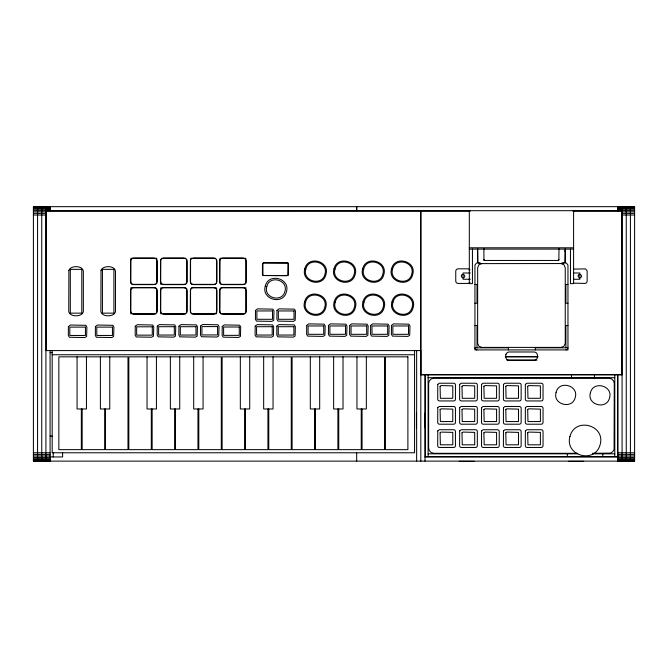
<?xml version="1.0" encoding="UTF-8"?>
<svg xmlns="http://www.w3.org/2000/svg" width="668" height="668" viewBox="0 0 668 668"><rect width="100%" height="100%" fill="white"/><g stroke="black" fill="none" stroke-linecap="round" stroke-linejoin="round"><path stroke-width="1" d="M483.908 260.019L484.951 260.462L557.947 260.462L558.991 259.643M477.653 248.471L477.653 261.848L478.873 263.092L481.82 263.609L562.155 263.551L565.111 262.299L565.253 250.266M565.111 262.299L565.253 248.471M470.072 282.38L468.268 283.424L457.839 283.424L456.361 282.814L455.751 281.337L455.751 270.907L456.361 269.429L457.839 268.82L468.268 268.82L470.072 269.864M567.349 349.289L567.959 347.819L535.318 347.819L535.318 349.907M564.694 251.151L565.111 250.725M558.857 260.236L558.991 248.504M573.595 269.104L585.602 268.895L587.147 270.907L587.147 281.337L586.537 282.814L585.068 283.424L573.595 283.14M566.923 349.623L565.88 349.907M481.82 263.609L478.873 264.829L477.653 267.776L477.653 343.227L478.873 346.183L481.82 347.402L561.078 347.402L564.026 346.183L565.253 343.227L565.253 267.776L564.026 264.829L561.078 263.609M419.98 350.583L420.606 349.957L420.606 211.672L419.98 211.046L46.585 211.071L46.125 211.672L46.125 349.957L46.752 350.583M33.4 206.821L50.083 206.738M617.917 206.738L634.6 206.821M45.917 206.946L50.083 206.946M617.917 206.946L622.083 206.946M33.4 207.305L50.083 207.305M617.917 207.305L634.6 207.305M45.917 207.781L50.083 207.781M617.917 207.781L622.083 207.781M33.4 208.074L45.917 208.074M622.083 208.074L634.6 208.074M45.917 208.391L50.083 208.391M617.917 208.391L622.083 208.391M33.4 209.109L50.083 209.109M617.917 209.109L634.6 209.109M45.917 209.936L50.083 209.936M617.917 209.936L622.083 209.936M33.4 210.378L45.917 210.378M622.083 210.378L634.6 210.378M45.917 210.837L356.47 210.837L356.47 206.671M470.247 210.837L356.887 210.837L356.887 206.671M573.194 210.837L622.083 210.837M469.938 211.046L421.024 211.046L421.024 374.564L621.875 374.564L621.875 211.046L572.969 211.046M33.4 211.823L45.917 211.823M622.083 211.823L634.6 211.823M33.4 213.384L45.917 213.384M622.083 213.384L634.6 213.384M33.4 215.012L45.917 215.012M622.083 215.012L634.6 215.012M469.312 247.795L573.595 247.795M469.312 249.114L573.595 249.114M130.803 258.291L156.871 258.291M161.773 258.291L185.762 258.291M190.555 258.291L215.589 258.291M219.864 258.291L245.933 258.291M480.125 262.983L476.484 263.05L474.94 265.071L474.94 349.907L567.959 349.907L567.959 265.071L566.414 263.05L561.746 262.983M470.355 272.995L463.049 272.995L463.049 279.249L470.355 279.249M573.595 272.995L579.849 272.995L579.849 279.249L573.595 279.249M131.846 284.359L155.828 284.359M161.773 284.359L185.762 284.359M191.599 284.359L215.589 284.359M220.908 284.359L244.889 284.359M474.94 284.468L477.027 284.468L477.027 303.239L474.94 303.239M567.959 284.468L565.88 284.468L565.88 303.239L567.959 303.239M155.828 287.799L130.803 287.799L130.803 313.876M161.773 287.799L185.762 287.799M191.599 287.799L215.589 287.799M220.908 287.799L245.933 287.799L245.933 312.833M131.846 313.876L155.828 313.876M161.773 313.876L185.762 313.876M191.599 313.876L215.589 313.876M220.908 313.876L244.889 313.876M474.94 325.55L477.027 325.55L477.027 347.819M567.959 325.55L565.88 325.55L565.88 347.819M45.917 350.583L420.815 350.583L420.815 461.12M50.083 352.671L52.171 352.671M52.171 354.75L414.561 354.75M505.284 356.528L537.615 356.528M505.843 356.946L538.099 356.946M506.887 360.069L537.055 360.069M420.815 374.882L424.99 374.882M622.083 374.882L617.917 374.882L617.917 461.12M428.113 377.696L614.785 377.696M50.083 436.095L52.171 436.095M33.4 452.779L50.083 452.779M617.917 452.779L634.6 452.779M577.762 453.305L433.849 453.305L431.244 452.603L429.34 450.691L428.639 448.086L428.639 383.432L429.34 380.827L431.244 378.915L433.849 378.213L609.049 378.213L611.654 378.915L613.566 380.827L614.268 383.432L614.084 449.439L612.74 451.777L610.402 453.121L592.366 453.305M428.113 453.822L577.244 453.822M592.883 453.822L614.785 453.822M33.4 454.407L50.083 454.407M617.917 454.407L634.6 454.407M33.4 455.968L50.083 455.968M617.917 455.968L634.6 455.968M50.083 456.954L62.6 456.954L62.6 452.779M424.99 456.954L617.917 456.954M33.4 457.413L50.083 457.413M617.917 457.413L634.6 457.413M33.4 458.682L50.083 458.682M617.917 458.682L634.6 458.682M33.4 459.718L50.083 459.718M617.917 459.718L634.6 459.718M33.4 460.486L50.083 460.486M617.917 460.486L634.6 460.486M33.4 460.97L50.083 460.97M617.917 460.97L634.6 460.97M459.192 461.329L474.213 461.329M568.693 461.329L583.707 461.329M477.027 349.907L475.983 349.623M483.908 259.643L484.684 260.445M475.224 348.863L474.94 347.819L508.415 347.819L508.415 349.907M477.653 250.266L477.795 262.299M630.425 206.671L630.425 461.12M626.258 206.671L626.258 461.12M622.083 206.671L622.083 461.12M617.917 206.671L617.917 210.837M614.785 374.882L614.785 456.636M602.795 453.822L602.795 456.636M594.453 374.882L594.453 377.696M571.507 374.882L571.507 377.696M570.464 249.106L570.464 283.649L573.595 283.649L573.595 210.696L469.312 210.696L469.312 283.649L472.435 283.649L472.435 249.106M567.332 453.822L567.332 456.636M483.908 248.504L483.941 260.136M428.113 374.882L428.113 456.636M425.199 412.941L425.199 427.963M424.99 374.564L424.99 461.12M416.648 350.583L416.648 461.12M416.44 412.941L416.44 427.963M414.561 350.583L414.561 452.779L52.171 452.779L52.171 350.583M366.348 356.837L366.348 408.983L356.962 408.983L356.962 356.837M362.073 408.983L362.073 449.647L384.559 449.647L384.559 356.837L292.1 356.837L292.1 449.647L314.586 449.647L314.586 408.983M361.238 408.983L361.238 449.647L338.743 449.647L338.743 408.983M356.679 452.779L356.679 461.12M343.018 356.837L343.018 408.983L333.633 408.983L333.633 356.837M337.908 408.983L337.908 449.647L315.413 449.647L315.413 408.983M319.688 356.837L319.688 408.983L310.303 408.983L310.303 356.837M273.045 356.837L273.045 408.983L263.66 408.983L263.66 356.837M268.77 408.983L268.77 449.647L291.265 449.647L291.265 356.837L222.127 356.837L222.127 449.647L244.605 449.647L244.605 408.983M267.935 408.983L267.935 449.647L245.44 449.647L245.44 408.983M249.715 356.837L249.715 408.983L240.33 408.983L240.33 356.837M245.933 259.334L245.933 283.315M219.864 259.334L219.864 283.315M219.864 288.843L219.864 312.833M216.624 259.334L216.624 283.315M216.624 287.799L216.624 313.876M203.072 356.837L203.072 408.983L193.687 408.983L193.687 356.837M198.797 408.983L198.797 449.647L221.292 449.647L221.292 356.837L128.824 356.837L128.824 449.647L151.31 449.647L151.31 408.983M197.962 408.983L197.962 449.647L175.467 449.647L175.467 408.983M190.555 259.334L190.555 283.315M190.555 288.843L190.555 312.833M186.806 259.334L186.806 283.315M186.806 288.843L186.806 312.833M179.742 356.837L179.742 408.983L170.357 408.983L170.357 356.837M174.632 408.983L174.632 449.647L152.145 449.647L152.145 408.983M160.729 259.334L160.729 284.359M160.729 287.799L160.729 313.876M156.871 259.334L156.871 283.315M156.871 288.843L156.871 312.833M156.421 356.837L156.421 408.983L147.035 408.983L147.035 356.837M130.803 259.334L130.803 283.315M109.769 356.837L109.769 408.983L100.384 408.983L100.384 356.837M105.494 408.983L105.494 449.647L127.989 449.647L127.989 356.837L58.842 356.837L58.842 449.647L81.337 449.647L81.337 408.983M104.659 408.983L104.659 449.647L82.172 449.647L82.172 408.983M86.448 356.837L86.448 408.983L77.062 408.983L77.062 356.837M53.215 452.779L53.215 456.954M50.083 206.671L50.083 210.837M50.083 350.583L50.083 461.12M45.917 206.671L45.917 461.12M41.742 206.671L41.742 461.12M37.575 206.671L37.575 461.12M68.896 270.348L68.754 311.054C68.812 317.409 83.3 317.409 83.35 311.054L83.35 271.433C83.074 265.279 70.616 265.229 68.896 270.348M68.403 326.577L68.336 335.461L69.38 337.265L84.811 337.549L86.615 336.505L86.898 327.12L85.855 325.308L70.424 325.032L68.403 326.577M101.018 270.348L100.868 311.054C100.926 317.409 115.414 317.409 115.472 311.054L115.472 271.433C115.197 265.279 102.73 265.229 101.018 270.348M95.415 326.577L95.349 335.461L96.384 337.265L111.823 337.549L113.627 336.505L113.911 327.12L112.867 325.308L97.428 325.032L95.415 326.577M130.644 260.345L130.544 281.495L131.454 283.708L133.667 284.618L154.007 284.618L156.22 283.708L157.13 281.495L157.13 261.155L156.22 258.942L154.007 258.032L133.667 258.032L132.105 258.449L130.644 260.345M130.644 289.862L130.544 311.004L131.454 313.217L133.667 314.135L154.007 314.135L156.22 313.217L157.13 311.004L157.13 290.672L156.22 288.459L154.007 287.541L133.667 287.541L132.105 287.958L130.644 289.862M135.253 326.268L135.178 335.144L136.222 336.956L151.661 337.231L153.465 336.188L153.74 326.802L152.705 324.999L137.266 324.715L135.253 326.268M160.579 260.345L160.47 281.495L161.389 283.708L163.602 284.618L183.934 284.618L186.147 283.708L187.065 281.495L187.065 261.155L186.147 258.942L183.934 258.032L163.602 258.032L161.389 258.942L160.579 260.345M160.579 289.862L160.47 311.004L161.389 313.217L163.602 314.135L183.934 314.135L186.147 313.217L187.065 311.004L187.065 290.672L186.147 288.459L183.934 287.541L163.602 287.541L162.032 287.958L160.579 289.862M157.256 326.159L157.189 335.044L158.232 336.847L173.663 337.131L175.467 336.087L175.751 326.702L174.707 324.89L159.268 324.615L157.256 326.159M178.949 326.159L178.874 335.044L179.917 336.847L195.357 337.131L197.16 336.087L197.436 326.702L196.4 324.89L180.961 324.615L178.949 326.159M190.405 260.345L190.297 281.495L191.215 283.708L193.428 284.618L213.76 284.618L215.973 283.708L216.891 281.495L216.891 261.155L215.973 258.942L213.76 258.032L193.428 258.032L191.215 258.942L190.405 260.345M190.405 289.862L190.297 311.004L191.215 313.217L193.428 314.135L213.76 314.135L215.973 313.217L216.891 311.004L216.891 290.672L215.973 288.459L213.76 287.541L193.428 287.541L191.858 287.958L190.405 289.862M200.534 326.059L200.467 334.935L201.511 336.747L216.941 337.023L218.745 335.979L219.029 326.594L217.985 324.79L202.546 324.506L200.534 326.059M219.705 260.345L219.597 281.495L220.515 283.708L222.728 284.618L243.06 284.618L245.273 283.708L246.191 281.495L246.191 261.155L245.273 258.942L243.06 258.032L222.728 258.032L221.166 258.449L219.705 260.345M219.705 289.862L219.597 311.004L220.515 313.217L222.728 314.135L243.06 314.135L245.273 313.217L246.191 311.004L246.191 290.672L245.273 288.459L243.06 287.541L222.728 287.541L221.166 287.958L219.705 289.862M222.227 326.477L222.152 335.353L223.196 337.165L238.635 337.44L240.438 336.396L240.714 327.011L239.678 325.207L224.239 324.924L222.227 326.477M255.493 310.411L255.418 319.296L256.462 321.099L271.901 321.383L273.705 320.339L273.98 310.954L272.945 309.15L257.506 308.866L255.493 310.411M262.466 263.885L262.407 274.189L263.192 275.55L286.914 275.759L288.267 274.974L288.476 264.286L287.699 262.933L263.977 262.724L262.466 263.885M255.176 326.159L255.109 335.044L256.153 336.847L271.584 337.131L273.396 336.087L273.671 326.702L272.627 324.89L257.197 324.615L255.176 326.159M265.288 286.113C261.13 299.565 283.315 305.51 286.438 291.782C290.597 278.331 268.411 272.394 265.288 286.113M266.799 286.522C263.234 298.045 282.247 303.138 284.927 291.382C288.493 279.85 269.471 274.757 266.799 286.522M276.978 310.411L276.903 319.296L277.946 321.099L293.377 321.383L295.189 320.339L295.465 310.954L294.421 309.15L278.99 308.866L276.978 310.411M276.869 326.159L276.803 335.044L277.846 336.847L293.277 337.131L295.081 336.087L295.365 326.702L294.321 324.89L278.882 324.615L276.869 326.159M304.808 268.803C300.65 282.255 322.836 288.192 325.959 274.473C330.117 261.021 307.931 255.076 304.808 268.803M305.819 269.07C302.053 281.245 322.126 286.622 324.957 274.206C328.714 262.031 308.641 256.654 305.819 269.07M304.6 301.861C300.441 315.313 322.627 321.258 325.75 307.531C329.909 294.079 307.723 288.142 304.6 301.861M305.61 302.128C301.844 314.302 321.918 319.68 324.748 307.263C328.506 295.089 308.432 289.712 305.61 302.128M306.695 325.433L306.629 334.309L307.664 336.121L323.103 336.396L324.907 335.353L325.191 325.967L324.147 324.164L308.708 323.888L306.695 325.433M334.008 268.803C329.85 282.255 352.036 288.192 355.159 274.473C359.317 261.021 337.131 255.076 334.008 268.803M335.019 269.07C331.253 281.245 351.326 286.622 354.157 274.206C357.914 262.031 337.841 256.654 335.019 269.07M328.489 325.433L328.422 334.309L329.466 336.121L344.897 336.396L346.7 335.353L346.984 325.967L345.94 324.164L330.51 323.888L328.489 325.433M334.217 301.861C330.059 315.313 352.245 321.258 355.368 307.531C359.526 294.079 337.34 288.142 334.217 301.861M335.227 302.128C331.462 314.302 351.535 319.68 354.366 307.263C358.123 295.089 338.05 289.712 335.227 302.128M349.665 325.433L349.589 334.309L350.633 336.121L366.064 336.396L367.876 335.353L368.151 325.967L367.108 324.164L351.677 323.888L349.665 325.433M362.682 268.803C358.532 282.255 380.71 288.192 383.841 274.473C387.991 261.021 365.813 255.076 362.682 268.803M363.693 269.07C359.935 281.245 380 286.622 382.831 274.206C386.588 262.031 366.523 256.654 363.693 269.07M363 301.861C358.841 315.313 381.027 321.258 384.15 307.531C388.308 294.079 366.122 288.142 363 301.861M364.01 302.128C360.244 314.302 380.317 319.68 383.148 307.263C386.906 295.089 366.832 289.712 364.01 302.128M370.623 325.433L370.548 334.309L371.592 336.121L387.031 336.396L388.834 335.353L389.118 325.967L388.075 324.164L372.635 323.888L370.623 325.433M391.573 268.803C387.415 282.255 409.601 288.192 412.724 274.473C416.882 261.021 394.696 255.076 391.573 268.803M392.584 269.07C388.818 281.245 408.891 286.622 411.722 274.206C415.479 262.031 395.406 256.654 392.584 269.07M391.991 301.861C387.832 315.313 410.018 321.258 413.141 307.531C417.3 294.079 395.114 288.142 391.991 301.861M393.001 302.128C389.235 314.302 409.309 319.68 412.139 307.263C415.897 295.089 395.823 289.712 393.001 302.128M391.481 325.433L391.406 334.309L392.45 336.121L407.889 336.396L409.693 335.353L409.968 325.967L408.925 324.164L393.494 323.888L391.481 325.433M437.765 384.384L437.707 399.389L438.166 400.491L439.277 400.95L453.873 400.95L454.983 400.491L455.442 399.389L455.442 384.785L454.983 383.683L453.873 383.223L439.277 383.223L437.765 384.384M440.095 386.338L440.362 398.295L452.787 398.295L452.787 385.87L441.097 385.57L440.095 386.338M437.765 407.639L437.707 422.644L438.166 423.746L439.277 424.205L453.873 424.205L454.983 423.746L455.442 422.644L455.442 408.039L454.983 406.937L453.873 406.478L439.277 406.478L437.765 407.639M440.095 409.601L440.362 421.558L452.787 421.558L452.787 409.133L441.097 408.824L440.095 409.601M437.765 430.893L437.707 445.898L438.166 447.001L439.277 447.46L453.873 447.46L454.983 447.001L455.442 445.898L455.442 431.294L454.983 430.192L453.873 429.733L439.277 429.733L437.765 430.893M440.095 432.856L440.362 444.813L452.787 444.813L452.787 432.388L441.097 432.079L440.095 432.856M459.667 384.384L459.609 399.389L460.068 400.491L461.179 400.95L475.775 400.95L476.877 400.491L477.336 399.389L477.336 384.785L476.877 383.683L475.775 383.223L461.179 383.223L459.667 384.384M461.989 386.338L462.264 398.295L474.689 398.295L474.689 385.87L462.999 385.57L461.989 386.338M459.667 407.639L459.609 422.644L460.068 423.746L461.179 424.205L475.775 424.205L476.877 423.746L477.336 422.644L477.336 408.039L476.877 406.937L475.775 406.478L461.179 406.478L459.667 407.639M461.989 409.601L462.264 421.558L474.689 421.558L474.689 409.133L462.999 408.824L461.989 409.601M459.667 430.893L459.609 445.898L460.068 447.001L461.179 447.46L475.775 447.46L476.877 447.001L477.336 445.898L477.336 431.294L476.877 430.192L475.775 429.733L461.179 429.733L459.667 430.893M461.989 432.856L462.264 444.813L474.689 444.813L474.689 432.388L462.999 432.079L461.989 432.856M481.561 384.384L481.511 399.389L481.97 400.491L483.073 400.95L497.677 400.95L498.779 400.491L499.238 399.389L499.238 384.785L498.779 383.683L497.677 383.223L483.073 383.223L481.561 384.384M483.891 386.338L484.166 398.295L496.583 398.295L496.583 385.87L484.901 385.57L483.891 386.338M481.561 407.639L481.511 422.644L481.97 423.746L483.073 424.205L497.677 424.205L498.779 423.746L499.238 422.644L499.238 408.039L498.779 406.937L497.677 406.478L483.073 406.478L481.561 407.639M483.891 409.601L484.166 421.558L496.583 421.558L496.583 409.133L484.901 408.824L483.891 409.601M481.561 430.893L481.511 445.898L481.97 447.001L483.073 447.46L497.677 447.46L498.779 447.001L499.238 445.898L499.238 431.294L498.779 430.192L497.677 429.733L483.073 429.733L481.561 430.893M483.891 432.856L484.166 444.813L496.583 444.813L496.583 432.388L484.901 432.079L483.891 432.856M505.918 354.307C505.309 356.662 505.868 360.319 508.941 360.336L534.275 360.336C538.684 360.252 538.684 352.069 534.275 351.986L508.941 351.986L507.371 352.412L505.918 354.307M503.463 384.384L503.413 399.389L503.872 400.491L504.975 400.95L519.57 400.95L520.681 400.491L521.14 399.389L521.14 384.785L520.681 383.683L519.57 383.223L504.975 383.223L503.463 384.384M505.793 386.338L506.06 398.295L518.485 398.295L518.485 385.87L506.803 385.57L505.793 386.338M503.463 407.639L503.413 422.644L503.872 423.746L504.975 424.205L519.57 424.205L520.681 423.746L521.14 422.644L521.14 408.039L520.681 406.937L519.57 406.478L504.975 406.478L503.463 407.639M505.793 409.601L506.06 421.558L518.485 421.558L518.485 409.133L506.803 408.824L505.793 409.601M503.463 430.893L503.413 445.898L503.872 447.001L504.975 447.46L519.57 447.46L520.681 447.001L521.14 445.898L521.14 431.294L520.681 430.192L519.57 429.733L504.975 429.733L503.463 430.893M505.793 432.856L506.06 444.813L518.485 444.813L518.485 432.388L506.803 432.079L505.793 432.856M525.365 384.384L525.307 399.389L525.766 400.491L526.877 400.95L541.472 400.95L542.583 400.491L543.042 399.389L543.042 384.785L542.583 383.683L541.472 383.223L526.877 383.223L525.365 384.384M527.695 386.338L527.962 398.295L540.387 398.295L540.387 385.87L528.697 385.57L527.695 386.338M525.365 407.639L525.307 422.644L525.766 423.746L526.877 424.205L541.472 424.205L542.583 423.746L543.042 422.644L543.042 408.039L542.583 406.937L541.472 406.478L526.877 406.478L525.365 407.639M527.695 409.601L527.962 421.558L540.387 421.558L540.387 409.133L528.697 408.824L527.695 409.601M525.365 430.893L525.307 445.898L525.766 447.001L526.877 447.46L541.472 447.46L542.583 447.001L543.042 445.898L543.042 431.294L542.583 430.192L541.472 429.733L526.877 429.733L525.365 430.893M527.695 432.856L527.962 444.813L540.387 444.813L540.387 432.388L528.697 432.079L527.695 432.856M556.102 392.341C552.336 404.507 572.409 409.885 575.24 397.468C578.997 385.302 558.924 379.925 556.102 392.341M569.954 436.429C564.502 455.993 595.121 464.193 600.173 444.521C605.634 424.957 575.014 416.757 569.954 436.429M590.412 392.759C586.646 404.925 606.719 410.302 609.55 397.886C613.308 385.712 593.234 380.334 590.412 392.759M461.513 275.233L461.279 276.126L462.164 277.654L463.934 277.654L464.586 277.011L464.828 276.126L463.934 274.59L462.164 274.59L461.513 275.233M578.313 275.233L578.079 276.126L578.964 277.654L579.849 277.896L581.385 277.011L581.628 276.126L580.734 274.59L578.964 274.59L578.313 275.233M634.6 206.671L33.4 206.671L33.4 461.12L634.6 461.12L634.6 206.671M287.958 262.983L262.933 262.983L262.933 275.5L287.958 275.5L287.958 262.983M81.788 269.346L70.315 269.346L70.315 313.142L81.788 313.142L81.788 269.346M113.911 269.346L102.438 269.346L102.438 313.142L113.911 313.142L113.911 269.346M272.527 310.954L256.879 310.954L256.879 319.296L272.527 319.296L272.527 310.954M294.004 310.954L278.364 310.954L278.364 319.296L294.004 319.296L294.004 310.954M323.729 325.967L308.082 325.967L308.082 334.309L323.729 334.309L323.729 325.967M345.523 325.967L329.883 325.967L329.883 334.309L345.523 334.309L345.523 325.967M366.69 325.967L351.051 325.967L351.051 334.309L366.69 334.309L366.69 325.967M387.657 325.967L372.009 325.967L372.009 334.309L387.657 334.309L387.657 325.967M408.515 325.967L392.868 325.967L392.868 334.309L408.515 334.309L408.515 325.967M217.568 326.594L201.92 326.594L201.92 334.935L217.568 334.935L217.568 326.594M152.287 326.802L136.639 326.802L136.639 335.144L152.287 335.144L152.287 326.802M174.29 326.702L158.642 326.702L158.642 335.044L174.29 335.044L174.29 326.702M195.983 326.702L180.335 326.702L180.335 335.044L195.983 335.044L195.983 326.702M272.21 326.702L256.57 326.702L256.57 335.044L272.21 335.044L272.21 326.702M293.903 326.702L278.264 326.702L278.264 335.044L293.903 335.044L293.903 326.702M239.261 327.011L223.613 327.011L223.613 335.353L239.261 335.353L239.261 327.011M85.437 327.12L69.798 327.12L69.798 335.461L85.437 335.461L85.437 327.12M112.449 327.12L96.802 327.12L96.802 335.461L112.449 335.461L112.449 327.12M407.889 356.837L385.394 356.837L385.394 449.647L407.889 449.647L407.889 356.837M617.599 374.882L425.299 374.882L425.299 456.636L617.599 456.636L617.599 374.882"/></g></svg>
